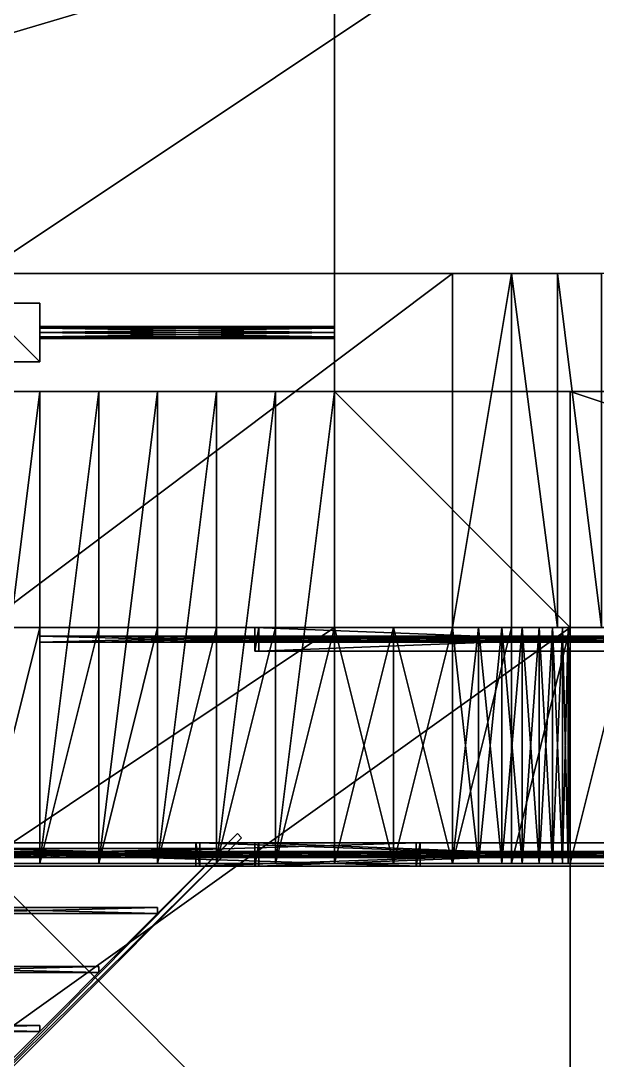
# Model space of a CAD drawing. Header units: metres. Extents: x -124 to 60, y -56 to 44.
# Drawn here: x -25.32 to -15.54, y -7.34 to 10.28 of the extents above; entities that cross this region are included whole.
import ezdxf

# ---------------------------------------------------------------- set-up
doc = ezdxf.new("R2010")
doc.units = ezdxf.units.M

msp = doc.modelspace()

# ---------------------------------------------------------------- linework, layer by layer
for points in [[(4, 26), (4, 6), (-26, 6)], [(-26, 6), (-26, 26), (4, 26)], [(-46, 4, 46), (8, 4, 46), (8, 20, 46)], [(8, 20, 46), (-46, 20, 46), (-46, 4, 46)], [(-20, 20, 20), (-20, 4, 20), (-46, 4, 20)], [(-46, 4, 20), (-46, 20, 20), (-20, 20, 20)], [(-20, 4, 20), (-20, 4, 46), (-20, 20, 46)], [(-20, 20, 46), (-20, 20, 20), (-20, 4, 20)], [(-26, 0), (-26, 6), (-18, 6)], [(-18, 6), (-18, 0), (-26, 0)], [(-18, 0), (-18, 6), (-17, 6)], [(-17, 6), (-17, 0), (-18, 0)], [(-16.2196, 0, 0.07686), (-17, 0), (-17, 6)], [(-17, 6), (-16.2196, 6, 0.07686), (-16.2196, 0, 0.07686)], [(-17, 6, 10), (-17, 0, 10), (-16.2196, 0, 9.92314)], [(-16.2196, 0, 9.92314), (-16.2196, 6, 9.92314), (-17, 6, 10)], [(-15.4693, 0, 0.30448), (-16.2196, 0, 0.07686), (-16.2196, 6, 0.07686)], [(-16.2196, 6, 0.07686), (-15.4693, 6, 0.30448), (-15.4693, 0, 0.30448)], [(-16.2196, 6, 9.92314), (-16.2196, 0, 9.92314), (-15.4693, 0, 9.69552)], [(-15.4693, 0, 9.69552), (-15.4693, 6, 9.69552), (-16.2196, 6, 9.92314)], [(-25, 4.5, 24), (-25, 5.5, 24), (-26, 5.5, 24)], [(-26, 5.5, 24), (-26, 4.5, 24), (-25, 4.5, 24)], [(-26, 5.5, 20), (-26, 5.5, 24), (-25, 5.5, 24)], [(-25, 5.5, 24), (-25, 5.5, 20), (-26, 5.5, 20)], [(-25, 5.5, 20), (-25, 5.5, 24), (-25, 4.5, 24)], [(-25, 4.5, 24), (-25, 4.5, 20), (-25, 5.5, 20)], [(-20, 5.07071, 21.5707), (-20, 5.1, 21.5), (-25, 5.1, 21.5)], [(-25, 5.1, 21.5), (-25, 5.07071, 21.5707), (-20, 5.07071, 21.5707)], [(-20, 5.1, 21.5), (-20, 5.07071, 21.4293), (-25, 5.07071, 21.4293)], [(-25, 5.07071, 21.4293), (-25, 5.1, 21.5), (-20, 5.1, 21.5)], [(-20, 5.07071, 22.5707), (-20, 5.1, 22.5), (-25, 5.1, 22.5)], [(-25, 5.1, 22.5), (-25, 5.07071, 22.5707), (-20, 5.07071, 22.5707)], [(-20, 5.1, 22.5), (-20, 5.07071, 22.4293), (-25, 5.07071, 22.4293)], [(-25, 5.07071, 22.4293), (-25, 5.1, 22.5), (-20, 5.1, 22.5)], [(-20, 5.07071, 23.5707), (-20, 5.1, 23.5), (-25, 5.1, 23.5)], [(-25, 5.1, 23.5), (-25, 5.07071, 23.5707), (-20, 5.07071, 23.5707)], [(-20, 5.1, 23.5), (-20, 5.07071, 23.4293), (-25, 5.07071, 23.4293)], [(-25, 5.07071, 23.4293), (-25, 5.1, 23.5), (-20, 5.1, 23.5)], [(-20, 5, 21.6), (-20, 5.07071, 21.5707), (-25, 5.07071, 21.5707)], [(-25, 5.07071, 21.5707), (-25, 5, 21.6), (-20, 5, 21.6)], [(-20, 5.07071, 21.4293), (-20, 5, 21.4), (-25, 5, 21.4)], [(-25, 5, 21.4), (-25, 5.07071, 21.4293), (-20, 5.07071, 21.4293)], [(-20, 5, 22.6), (-20, 5.07071, 22.5707), (-25, 5.07071, 22.5707)], [(-25, 5.07071, 22.5707), (-25, 5, 22.6), (-20, 5, 22.6)], [(-20, 5.07071, 22.4293), (-20, 5, 22.4), (-25, 5, 22.4)], [(-25, 5, 22.4), (-25, 5.07071, 22.4293), (-20, 5.07071, 22.4293)], [(-20, 5, 23.6), (-20, 5.07071, 23.5707), (-25, 5.07071, 23.5707)], [(-25, 5.07071, 23.5707), (-25, 5, 23.6), (-20, 5, 23.6)], [(-20, 5.07071, 23.4293), (-20, 5, 23.4), (-25, 5, 23.4)], [(-25, 5, 23.4), (-25, 5.07071, 23.4293), (-20, 5.07071, 23.4293)], [(-20, 4.92929, 21.5707), (-20, 5, 21.6), (-25, 5, 21.6)], [(-25, 5, 21.6), (-25, 4.92929, 21.5707), (-20, 4.92929, 21.5707)], [(-20, 5, 21.4), (-20, 4.92929, 21.4293), (-25, 4.92929, 21.4293)], [(-25, 4.92929, 21.4293), (-25, 5, 21.4), (-20, 5, 21.4)], [(-20, 4.92929, 22.5707), (-20, 5, 22.6), (-25, 5, 22.6)], [(-25, 5, 22.6), (-25, 4.92929, 22.5707), (-20, 4.92929, 22.5707)], [(-20, 5, 22.4), (-20, 4.92929, 22.4293), (-25, 4.92929, 22.4293)], [(-25, 4.92929, 22.4293), (-25, 5, 22.4), (-20, 5, 22.4)], [(-20, 4.92929, 23.5707), (-20, 5, 23.6), (-25, 5, 23.6)], [(-25, 5, 23.6), (-25, 4.92929, 23.5707), (-20, 4.92929, 23.5707)], [(-20, 5, 23.4), (-20, 4.92929, 23.4293), (-25, 4.92929, 23.4293)], [(-25, 4.92929, 23.4293), (-25, 5, 23.4), (-20, 5, 23.4)], [(-20, 4.9, 21.5), (-20, 4.92929, 21.5707), (-25, 4.92929, 21.5707)], [(-25, 4.92929, 21.5707), (-25, 4.9, 21.5), (-20, 4.9, 21.5)], [(-20, 4.92929, 21.4293), (-20, 4.9, 21.5), (-25, 4.9, 21.5)], [(-25, 4.9, 21.5), (-25, 4.92929, 21.4293), (-20, 4.92929, 21.4293)], [(-20, 4.9, 22.5), (-20, 4.92929, 22.5707), (-25, 4.92929, 22.5707)], [(-25, 4.92929, 22.5707), (-25, 4.9, 22.5), (-20, 4.9, 22.5)], [(-20, 4.92929, 22.4293), (-20, 4.9, 22.5), (-25, 4.9, 22.5)], [(-25, 4.9, 22.5), (-25, 4.92929, 22.4293), (-20, 4.92929, 22.4293)], [(-20, 4.9, 23.5), (-20, 4.92929, 23.5707), (-25, 4.92929, 23.5707)], [(-25, 4.92929, 23.5707), (-25, 4.9, 23.5), (-20, 4.9, 23.5)], [(-20, 4.92929, 23.4293), (-20, 4.9, 23.5), (-25, 4.9, 23.5)], [(-25, 4.9, 23.5), (-25, 4.92929, 23.4293), (-20, 4.92929, 23.4293)], [(-25, 4.5, 20), (-25, 4.5, 24), (-26, 4.5, 24)], [(-26, 4.5, 24), (-26, 4.5, 20), (-25, 4.5, 20)], [(-46, 4, 19), (-20, 4, 19), (-20, 4, 20)], [(-20, 4, 20), (-46, 4, 20), (-46, 4, 19)], [(-20, 4, 19), (-36, 4, 19), (-33, 4, 16)], [(-33, 4, 16), (-23, 4, 16), (-20, 4, 19)], [(-31, 4, 8), (-23, 4, 16), (-33, 4, 16)], [(-25, 4, 14), (-26, 4, 14), (-26, -4, 14)], [(-26, -4, 14), (-25, -4, 14), (-25, 4, 14)], [(-24, 4, 15), (-25, 4, 15), (-25, -4, 15)], [(-25, -4, 15), (-24, -4, 15), (-24, 4, 15)], [(-25, 4, 15), (-25, 4, 14), (-25, -4, 14)], [(-25, -4, 14), (-25, -4, 15), (-25, 4, 15)], [(-23, 4, 16), (-24, 4, 16), (-24, -4, 16)], [(-24, -4, 16), (-23, -4, 16), (-23, 4, 16)], [(-24, 4, 16), (-24, 4, 15), (-24, -4, 15)], [(-24, -4, 15), (-24, -4, 16), (-24, 4, 16)], [(-22, 4, 17), (-23, 4, 17), (-23, -4, 17)], [(-23, -4, 17), (-22, -4, 17), (-22, 4, 17)], [(-23, 4, 17), (-23, 4, 16), (-23, -4, 16)], [(-23, -4, 16), (-23, -4, 17), (-23, 4, 17)], [(-21, 4, 18), (-22, 4, 18), (-22, -4, 18)], [(-22, -4, 18), (-21, -4, 18), (-21, 4, 18)], [(-22, 4, 18), (-22, 4, 17), (-22, -4, 17)], [(-22, -4, 17), (-22, -4, 18), (-22, 4, 18)], [(-20, 4, 19), (-21, 4, 19), (-21, -4, 19)], [(-21, -4, 19), (-20, -4, 19), (-20, 4, 19)], [(-21, 4, 19), (-21, 4, 18), (-21, -4, 18)], [(-21, -4, 18), (-21, -4, 19), (-21, 4, 19)], [(-16, 0, 20), (-16, 4, 20), (-20, 4, 20)], [(-20, 4, 20), (-20, 0, 20), (-16, 0, 20)], [(-20, 4, 46), (8, 4, 46), (8, 4, 36)], [(8, 4, 36), (-20, 4, 36), (-20, 4, 46)], [(-20, 4, 36), (-20, 4, 20), (-14, 4, 20)], [(-14, 4, 20), (-14, 4, 36), (-20, 4, 36)], [(-20, 4, 20), (-20, 4, 19), (-20, -4, 19)], [(-20, -4, 19), (-20, -4, 20), (-20, 4, 20)], [(-16, 4, 20), (-16, 0, 20), (-4, 0, 20)], [(-4, 0, 20), (-4, 4, 20), (-16, 4, 20)], [(-30, 0, -8), (-16, 0, -8), (-16, 0, -18)], [(-16, 0, -18), (-30, 0, -18), (-30, 0, -8)], [(-16, 0, -18), (-16, -10, -18), (-30, -10, -18)], [(-30, -10, -18), (-30, 0, -18), (-16, 0, -18)], [(-20, 0), (-20, -4), (-26, -4)], [(-26, -4), (-26, 0), (-20, 0)], [(-25, 0, 38), (-25, -4, 38), (-26, -4, 38)], [(-26, -4, 38), (-26, 0, 38), (-25, 0, 38)], [(-25, 0, 37), (-25, -4, 37), (-25, -4, 38)], [(-25, -4, 38), (-25, 0, 38), (-25, 0, 37)], [(-24, 0, 37), (-24, -4, 37), (-25, -4, 37)], [(-25, -4, 37), (-25, 0, 37), (-24, 0, 37)], [(-16, 0, 18), (-24, 0, 10), (-13, 0, 10)], [(-24, 0, 36), (-24, -4, 36), (-24, -4, 37)], [(-24, -4, 37), (-24, 0, 37), (-24, 0, 36)], [(-23, 0, 36), (-23, -4, 36), (-24, -4, 36)], [(-24, -4, 36), (-24, 0, 36), (-23, 0, 36)], [(-24, -4, 39), (-24, -4, 38), (-24, 0, 38)], [(-24, 0, 38), (-24, 0, 39), (-24, -4, 39)], [(-24, -4, 38), (-23, -4, 38), (-23, 0, 38)], [(-23, 0, 38), (-24, 0, 38), (-24, -4, 38)], [(-23, 0, 35), (-23, -4, 35), (-23, -4, 36)], [(-23, -4, 36), (-23, 0, 36), (-23, 0, 35)], [(-22, 0, 35), (-22, -4, 35), (-23, -4, 35)], [(-23, -4, 35), (-23, 0, 35), (-22, 0, 35)], [(-23, -4, 38), (-23, -4, 37), (-23, 0, 37)], [(-23, 0, 37), (-23, 0, 38), (-23, -4, 38)], [(-23, -4, 37), (-22, -4, 37), (-22, 0, 37)], [(-22, 0, 37), (-23, 0, 37), (-23, -4, 37)], [(-22, 0, 34), (-22, -4, 34), (-22, -4, 35)], [(-22, -4, 35), (-22, 0, 35), (-22, 0, 34)], [(-21, 0, 34), (-21, -4, 34), (-22, -4, 34)], [(-22, -4, 34), (-22, 0, 34), (-21, 0, 34)], [(-22, -4, 37), (-22, -4, 36), (-22, 0, 36)], [(-22, 0, 36), (-22, 0, 37), (-22, -4, 37)], [(-22, -4, 36), (-21, -4, 36), (-21, 0, 36)], [(-21, 0, 36), (-22, 0, 36), (-22, -4, 36)], [(-21.2828, 0, 40.3243), (-21.3536, 0, 40.2536), (-21.3536, -0.4, 40.2536)], [(-21.3536, -0.4, 40.2536), (-21.2828, -0.4, 40.3243), (-21.2828, 0, 40.3243)], [(-11, -0.4, 29.9), (-21.3536, -0.4, 40.2536), (-21.3536, 0, 40.2536)], [(-11, 0, 29.9), (-21.3536, 0, 40.2536), (-21.2828, 0, 40.3243)], [(-21.3536, 0, 40.2536), (-11, 0, 29.9), (-11, -0.4, 29.9)], [(-10.9293, 0, 29.9707), (-21.2828, 0, 40.3243), (-21.2828, -0.4, 40.3243)], [(-21.2828, -0.4, 40.3243), (-10.9293, -0.4, 29.9707), (-10.9293, 0, 29.9707)], [(-21.2828, 0, 40.3243), (-10.9293, 0, 29.9707), (-11, 0, 29.9)], [(-21, 0, 33), (-21, -4, 33), (-21, -4, 34)], [(-21, -4, 34), (-21, 0, 34), (-21, 0, 33)], [(-20, 0, 33), (-20, -4, 33), (-21, -4, 33)], [(-21, -4, 33), (-21, 0, 33), (-20, 0, 33)], [(-21, -4, 36), (-21, -4, 35), (-21, 0, 35)], [(-21, 0, 35), (-21, 0, 36), (-21, -4, 36)], [(-21, -4, 35), (-20, -4, 35), (-20, 0, 35)], [(-20, 0, 35), (-21, 0, 35), (-21, -4, 35)], [(-20, -4, -8), (-20, -4), (-20, 0)], [(-20, 0), (-20, 0, -8), (-20, -4, -8)], [(-20, 0), (-6, 0), (-14, 0, -8)], [(-14, 0, -8), (-20, 0, -8), (-20, 0)], [(-20, 0, 32), (-20, -4, 32), (-20, -4, 33)], [(-20, -4, 33), (-20, 0, 33), (-20, 0, 32)], [(-19, 0, 32), (-19, -4, 32), (-20, -4, 32)], [(-20, -4, 32), (-20, 0, 32), (-19, 0, 32)], [(-19, -4, 20), (-19, 0, 20), (-20, 0, 20)], [(-20, 0, 20), (-20, -4, 20), (-19, -4, 20)], [(-20, -4, 35), (-20, -4, 34), (-20, 0, 34)], [(-20, 0, 34), (-20, 0, 35), (-20, -4, 35)], [(-20, -4, 34), (-19, -4, 34), (-19, 0, 34)], [(-19, 0, 34), (-20, 0, 34), (-20, -4, 34)], [(-19, 0, 31), (-19, -4, 31), (-19, -4, 32)], [(-19, -4, 32), (-19, 0, 32), (-19, 0, 31)], [(-18, 0, 31), (-18, -4, 31), (-19, -4, 31)], [(-19, -4, 31), (-19, 0, 31), (-18, 0, 31)], [(-19, -4, 21), (-19, 0, 21), (-19, 0, 20)], [(-19, 0, 20), (-19, -4, 20), (-19, -4, 21)], [(-18, -4, 21), (-18, 0, 21), (-19, 0, 21)], [(-19, 0, 21), (-19, -4, 21), (-18, -4, 21)], [(-19, -4, 34), (-19, -4, 33), (-19, 0, 33)], [(-19, 0, 33), (-19, 0, 34), (-19, -4, 34)], [(-19, -4, 33), (-18, -4, 33), (-18, 0, 33)], [(-18, 0, 33), (-19, 0, 33), (-19, -4, 33)], [(-18, -4, 22), (-18, 0, 22), (-18, 0, 21)], [(-18, 0, 21), (-18, -4, 21), (-18, -4, 22)], [(-18, 0, 30), (-18, -4, 30), (-18, -4, 31)], [(-18, -4, 31), (-18, 0, 31), (-18, 0, 30)], [(-18, -4, 30), (-17.5575, -4, 29.6262), (-17.5575, 0, 29.6262)], [(-17.5575, 0, 29.6262), (-18, 0, 30), (-18, -4, 30)], [(-17.5575, -4, 22.3738), (-18, -4, 22), (-18, 0, 22)], [(-18, 0, 22), (-17.5575, 0, 22.3738), (-17.5575, -4, 22.3738)], [(-18, -4, 33), (-18, -4, 32), (-18, 0, 32)], [(-18, 0, 32), (-18, 0, 33), (-18, -4, 33)], [(-18, -4, 32), (-17, -4, 32), (-17, 0, 32)], [(-17, 0, 32), (-18, 0, 32), (-18, -4, 32)], [(-17.5575, -4, 29.6262), (-17.1612, -4, 29.2037), (-17.1612, 0, 29.2037)], [(-17.1612, 0, 29.2037), (-17.5575, 0, 29.6262), (-17.5575, -4, 29.6262)], [(-17.1612, -4, 22.7963), (-17.5575, -4, 22.3738), (-17.5575, 0, 22.3738)], [(-17.5575, 0, 22.3738), (-17.1612, 0, 22.7963), (-17.1612, -4, 22.7963)], [(-17.1612, -4, 29.2037), (-16.8165, -4, 28.7383), (-16.8165, 0, 28.7383)], [(-16.8165, 0, 28.7383), (-17.1612, 0, 29.2037), (-17.1612, -4, 29.2037)], [(-16.8165, -4, 23.2617), (-17.1612, -4, 22.7963), (-17.1612, 0, 22.7963)], [(-17.1612, 0, 22.7963), (-16.8165, 0, 23.2617), (-16.8165, -4, 23.2617)], [(-16.6464, 0, 10), (-16.6079, 0, 9.98074), (-17, 0, 10)], [(-17, 0, 0), (-16.6079, 0, 0.01926), (-16.6464, 0, 0)], [(-17, -4, 32), (-17, -4, 31), (-17, 0, 31)], [(-17, 0, 31), (-17, 0, 32), (-17, -4, 32)], [(-17, -4, 31), (-16, -4, 31), (-16, 0, 31)], [(-16, 0, 31), (-17, 0, 31), (-17, -4, 31)], [(-16.8165, -4, 28.7383), (-16.5279, -4, 28.2361), (-16.5279, 0, 28.2361)], [(-16.5279, 0, 28.2361), (-16.8165, 0, 28.7383), (-16.8165, -4, 28.7383)], [(-16.5279, -4, 23.7639), (-16.8165, -4, 23.2617), (-16.8165, 0, 23.2617)], [(-16.8165, 0, 23.2617), (-16.5279, 0, 23.7639), (-16.5279, -4, 23.7639)], [(-16.6079, 0, 9.98074), (-16.6464, 0, 10), (-16.2929, 0, 10)], [(-16.2929, 0, 0), (-16.6464, 0, 0), (-16.6079, 0, 0.01926)], [(-16.2929, 0, 10), (-16.2196, 0, 9.92314), (-16.6079, 0, 9.98074)], [(-16.6079, 0, 0.01926), (-16.2196, 0, 0.07686), (-16.2929, 0, 0)], [(-16.5279, -4, 28.2361), (-16.2993, -4, 27.7038), (-16.2993, 0, 27.7038)], [(-16.2993, 0, 27.7038), (-16.5279, 0, 28.2361), (-16.5279, -4, 28.2361)], [(-16.2993, -4, 24.2962), (-16.5279, -4, 23.7639), (-16.5279, 0, 23.7639)], [(-16.5279, 0, 23.7639), (-16.2993, 0, 24.2962), (-16.2993, -4, 24.2962)], [(-16.2993, -4, 27.7038), (-16.1338, -4, 27.1488), (-16.1338, 0, 27.1488)], [(-16.1338, 0, 27.1488), (-16.2993, 0, 27.7038), (-16.2993, -4, 27.7038)], [(-16.1338, -4, 24.8512), (-16.2993, -4, 24.2962), (-16.2993, 0, 24.2962)], [(-16.2993, 0, 24.2962), (-16.1338, 0, 24.8512), (-16.1338, -4, 24.8512)], [(-16.2196, 0, 9.92314), (-16.2929, 0, 10), (-15.9393, 0, 10)], [(-15.9393, 0, 0), (-16.2929, 0, 0), (-16.2196, 0, 0.07686)], [(-15.9393, 0, 10), (-15.8389, 0, 9.82776), (-16.2196, 0, 9.92314)], [(-16.2196, 0, 0.07686), (-15.8389, 0, 0.17224), (-15.9393, 0, 0)], [(-16.1338, -4, 27.1488), (-16.0336, -4, 26.5783), (-16.0336, 0, 26.5783)], [(-16.0336, 0, 26.5783), (-16.1338, 0, 27.1488), (-16.1338, -4, 27.1488)], [(-16.0336, -4, 25.4217), (-16.1338, -4, 24.8512), (-16.1338, 0, 24.8512)], [(-16.1338, 0, 24.8512), (-16.0336, 0, 25.4217), (-16.0336, -4, 25.4217)], [(-16.0336, -4, 26.5783), (-16, -4, 26), (-16, 0, 26)], [(-16, 0, 26), (-16.0336, 0, 26.5783), (-16.0336, -4, 26.5783)], [(-16, -4, 26), (-16.0336, -4, 25.4217), (-16.0336, 0, 25.4217)], [(-16.0336, 0, 25.4217), (-16, 0, 26), (-16, -4, 26)], [(-16, 0, 18), (-4, 0, 18), (-4, 0, 20)], [(-4, 0, 20), (-16, 0, 20), (-16, 0, 18)], [(-13, 0, 10), (-13, 0, 18), (-16, 0, 18)], [(-16, -4, 31), (-16, -4, 30), (-16, 0, 30)], [(-16, 0, 30), (-16, 0, 31), (-16, -4, 31)], [(-16, -4, 30), (-15, -4, 30), (-15, 0, 30)], [(-15, 0, 30), (-16, 0, 30), (-16, -4, 30)], [(-16, 0, -8), (-16, -10, -8), (-16, -10, -18)], [(-16, -10, -18), (-16, 0, -18), (-16, 0, -8)], [(-15.8389, 0, 9.82776), (-15.9393, 0, 10), (-15.5858, 0, 10)], [(-15.5858, 0, 0), (-15.9393, 0, 0), (-15.8389, 0, 0.17224)], [(-15.5858, 0, 10), (-15.4693, 0, 9.69552), (-15.8389, 0, 9.82776)], [(-15.8389, 0, 0.17224), (-15.4693, 0, 0.30448), (-15.5858, 0, 0)], [(-15.4693, 0, 9.69552), (-15.5858, 0, 10), (-15.2322, 0, 10)], [(-15.2322, 0, 0), (-15.5858, 0, 0), (-15.4693, 0, 0.30448)], [(-25, -0.15, 39.8), (-21, -0.15, 39.8), (-21, -0.25, 39.8)], [(-21, -0.25, 39.8), (-25, -0.25, 39.8), (-25, -0.15, 39.8)], [(-25, -0.25, 39.9), (-21, -0.25, 39.9), (-21, -0.15, 39.9)], [(-21, -0.15, 39.9), (-25, -0.15, 39.9), (-25, -0.25, 39.9)], [(-25, -0.15, 39.9), (-21, -0.15, 39.9), (-21, -0.15, 39.8)], [(-21, -0.15, 39.8), (-25, -0.15, 39.8), (-25, -0.15, 39.9)], [(-24, -0.15, 38.8), (-20, -0.15, 38.8), (-20, -0.25, 38.8)], [(-20, -0.25, 38.8), (-24, -0.25, 38.8), (-24, -0.15, 38.8)], [(-24, -0.25, 38.9), (-20, -0.25, 38.9), (-20, -0.15, 38.9)], [(-20, -0.15, 38.9), (-24, -0.15, 38.9), (-24, -0.25, 38.9)], [(-24, -0.15, 38.9), (-20, -0.15, 38.9), (-20, -0.15, 38.8)], [(-20, -0.15, 38.8), (-24, -0.15, 38.8), (-24, -0.15, 38.9)], [(-23, -0.15, 37.8), (-19, -0.15, 37.8), (-19, -0.25, 37.8)], [(-19, -0.25, 37.8), (-23, -0.25, 37.8), (-23, -0.15, 37.8)], [(-23, -0.25, 37.9), (-19, -0.25, 37.9), (-19, -0.15, 37.9)], [(-19, -0.15, 37.9), (-23, -0.15, 37.9), (-23, -0.25, 37.9)], [(-23, -0.15, 37.9), (-19, -0.15, 37.9), (-19, -0.15, 37.8)], [(-19, -0.15, 37.8), (-23, -0.15, 37.8), (-23, -0.15, 37.9)], [(-22, -0.15, 36.8), (-18, -0.15, 36.8), (-18, -0.25, 36.8)], [(-18, -0.25, 36.8), (-22, -0.25, 36.8), (-22, -0.15, 36.8)], [(-22, -0.25, 36.9), (-18, -0.25, 36.9), (-18, -0.15, 36.9)], [(-18, -0.15, 36.9), (-22, -0.15, 36.9), (-22, -0.25, 36.9)], [(-22, -0.15, 36.9), (-18, -0.15, 36.9), (-18, -0.15, 36.8)], [(-18, -0.15, 36.8), (-22, -0.15, 36.8), (-22, -0.15, 36.9)], [(-21, -0.15, 35.8), (-17, -0.15, 35.8), (-17, -0.25, 35.8)], [(-17, -0.25, 35.8), (-21, -0.25, 35.8), (-21, -0.15, 35.8)], [(-21, -0.25, 35.9), (-17, -0.25, 35.9), (-17, -0.15, 35.9)], [(-17, -0.15, 35.9), (-21, -0.15, 35.9), (-21, -0.25, 35.9)], [(-21, -0.15, 35.9), (-17, -0.15, 35.9), (-17, -0.15, 35.8)], [(-17, -0.15, 35.8), (-21, -0.15, 35.8), (-21, -0.15, 35.9)], [(-20, -0.15, 34.8), (-16, -0.15, 34.8), (-16, -0.25, 34.8)], [(-16, -0.25, 34.8), (-20, -0.25, 34.8), (-20, -0.15, 34.8)], [(-20, -0.25, 34.9), (-16, -0.25, 34.9), (-16, -0.15, 34.9)], [(-16, -0.15, 34.9), (-20, -0.15, 34.9), (-20, -0.25, 34.9)], [(-20, -0.15, 34.9), (-16, -0.15, 34.9), (-16, -0.15, 34.8)], [(-16, -0.15, 34.8), (-20, -0.15, 34.8), (-20, -0.15, 34.9)], [(-19, -0.15, 33.8), (-15, -0.15, 33.8), (-15, -0.25, 33.8)], [(-15, -0.25, 33.8), (-19, -0.25, 33.8), (-19, -0.15, 33.8)], [(-19, -0.25, 33.9), (-15, -0.25, 33.9), (-15, -0.15, 33.9)], [(-15, -0.15, 33.9), (-19, -0.15, 33.9), (-19, -0.25, 33.9)], [(-19, -0.15, 33.9), (-15, -0.15, 33.9), (-15, -0.15, 33.8)], [(-15, -0.15, 33.8), (-19, -0.15, 33.8), (-19, -0.15, 33.9)], [(-18, -0.15, 32.8), (-14, -0.15, 32.8), (-14, -0.25, 32.8)], [(-14, -0.25, 32.8), (-18, -0.25, 32.8), (-18, -0.15, 32.8)], [(-18, -0.25, 32.9), (-14, -0.25, 32.9), (-14, -0.15, 32.9)], [(-14, -0.15, 32.9), (-18, -0.15, 32.9), (-18, -0.25, 32.9)], [(-18, -0.15, 32.9), (-14, -0.15, 32.9), (-14, -0.15, 32.8)], [(-14, -0.15, 32.8), (-18, -0.15, 32.8), (-18, -0.15, 32.9)], [(-17, -0.15, 31.8), (-13, -0.15, 31.8), (-13, -0.25, 31.8)], [(-13, -0.25, 31.8), (-17, -0.25, 31.8), (-17, -0.15, 31.8)], [(-17, -0.25, 31.9), (-13, -0.25, 31.9), (-13, -0.15, 31.9)], [(-13, -0.15, 31.9), (-17, -0.15, 31.9), (-17, -0.25, 31.9)], [(-17, -0.15, 31.9), (-13, -0.15, 31.9), (-13, -0.15, 31.8)], [(-13, -0.15, 31.8), (-17, -0.15, 31.8), (-17, -0.15, 31.9)], [(-16, -0.15, 30.8), (-12, -0.15, 30.8), (-12, -0.25, 30.8)], [(-12, -0.25, 30.8), (-16, -0.25, 30.8), (-16, -0.15, 30.8)], [(-16, -0.25, 30.9), (-12, -0.25, 30.9), (-12, -0.15, 30.9)], [(-12, -0.15, 30.9), (-16, -0.15, 30.9), (-16, -0.25, 30.9)], [(-16, -0.15, 30.9), (-12, -0.15, 30.9), (-12, -0.15, 30.8)], [(-12, -0.15, 30.8), (-16, -0.15, 30.8), (-16, -0.15, 30.9)], [(-25, -0.25, 39.8), (-21, -0.25, 39.8), (-21, -0.25, 39.9)], [(-21, -0.25, 39.9), (-25, -0.25, 39.9), (-25, -0.25, 39.8)], [(-24, -0.25, 38.8), (-20, -0.25, 38.8), (-20, -0.25, 38.9)], [(-20, -0.25, 38.9), (-24, -0.25, 38.9), (-24, -0.25, 38.8)], [(-23, -0.25, 37.8), (-19, -0.25, 37.8), (-19, -0.25, 37.9)], [(-19, -0.25, 37.9), (-23, -0.25, 37.9), (-23, -0.25, 37.8)], [(-22, -0.25, 36.8), (-18, -0.25, 36.8), (-18, -0.25, 36.9)], [(-18, -0.25, 36.9), (-22, -0.25, 36.9), (-22, -0.25, 36.8)], [(-21, -0.25, 35.8), (-17, -0.25, 35.8), (-17, -0.25, 35.9)], [(-17, -0.25, 35.9), (-21, -0.25, 35.9), (-21, -0.25, 35.8)], [(-20, -0.25, 34.8), (-16, -0.25, 34.8), (-16, -0.25, 34.9)], [(-16, -0.25, 34.9), (-20, -0.25, 34.9), (-20, -0.25, 34.8)], [(-19, -0.25, 33.8), (-15, -0.25, 33.8), (-15, -0.25, 33.9)], [(-15, -0.25, 33.9), (-19, -0.25, 33.9), (-19, -0.25, 33.8)], [(-18, -0.25, 32.8), (-14, -0.25, 32.8), (-14, -0.25, 32.9)], [(-14, -0.25, 32.9), (-18, -0.25, 32.9), (-18, -0.25, 32.8)], [(-17, -0.25, 31.8), (-13, -0.25, 31.8), (-13, -0.25, 31.9)], [(-13, -0.25, 31.9), (-17, -0.25, 31.9), (-17, -0.25, 31.8)], [(-16, -0.25, 30.8), (-12, -0.25, 30.8), (-12, -0.25, 30.9)], [(-12, -0.25, 30.9), (-16, -0.25, 30.9), (-16, -0.25, 30.8)], [(-10.9293, -0.4, 29.9707), (-21.2828, -0.4, 40.3243), (-21.3536, -0.4, 40.2536)], [(-21.3536, -0.4, 40.2536), (-11, -0.4, 29.9), (-10.9293, -0.4, 29.9707)], [(-21.6464, -3.49645, 7.7), (-32.3536, -14.2036, 7.7), (-32.3536, -14.2036, 7.9)], [(-21.6464, -3.49645, 7.9), (-32.3536, -14.2036, 7.9), (-32.2828, -14.2743, 7.9)], [(-32.3536, -14.2036, 7.9), (-21.6464, -3.49645, 7.9), (-21.6464, -3.49645, 7.7)], [(-32.3536, -14.2036, 7.7), (-21.6464, -3.49645, 7.7), (-21.5757, -3.56716, 7.7)], [(-32.2828, -14.2743, 7.9), (-21.5757, -3.56716, 7.9), (-21.6464, -3.49645, 7.9)], [(-21.5757, -3.56716, 7.7), (-21.6464, -3.49645, 7.7), (-21.6464, -3.49645, 7.9)], [(-21.6464, -3.49645, 7.9), (-21.5757, -3.56716, 7.9), (-21.5757, -3.56716, 7.7)], [(-21.5757, -3.56716, 7.7), (-32.2828, -14.2743, 7.7), (-32.3536, -14.2036, 7.7)], [(-21.5757, -3.56716, 7.9), (-32.2828, -14.2743, 7.9), (-32.2828, -14.2743, 7.7)], [(-32.2828, -14.2743, 7.7), (-21.5757, -3.56716, 7.7), (-21.5757, -3.56716, 7.9)], [(-18.6172, -3.65, 25.4243), (-31.3243, -3.65, 12.7172), (-31.3243, -4.05, 12.7172)], [(-18.5464, -3.65, 25.3536), (-31.2536, -3.65, 12.6464), (-31.3243, -3.65, 12.7172)], [(-31.3243, -4.05, 12.7172), (-18.6172, -4.05, 25.4243), (-18.6172, -3.65, 25.4243)], [(-31.3243, -3.65, 12.7172), (-18.6172, -3.65, 25.4243), (-18.5464, -3.65, 25.3536)], [(-18.5464, -4.05, 25.3536), (-31.2536, -4.05, 12.6464), (-31.2536, -3.65, 12.6464)], [(-31.2536, -3.65, 12.6464), (-18.5464, -3.65, 25.3536), (-18.5464, -4.05, 25.3536)], [(-22.3536, -3.65, 10.7464), (-22.3536, -4.05, 10.7464), (-22.2828, -4.05, 10.6757)], [(-22.2828, -4.05, 10.6757), (-22.2828, -3.65, 10.6757), (-22.3536, -3.65, 10.7464)], [(-22.3536, -4.05, 10.7464), (-22.3536, -3.65, 10.7464), (-11, -3.65, 22.1)], [(-22.3536, -3.65, 10.7464), (-22.2828, -3.65, 10.6757), (-10.9293, -3.65, 22.0293)], [(-11, -3.65, 22.1), (-11, -4.05, 22.1), (-22.3536, -4.05, 10.7464)], [(-10.9293, -3.65, 22.0293), (-11, -3.65, 22.1), (-22.3536, -3.65, 10.7464)], [(-22.2828, -3.65, 10.6757), (-22.2828, -4.05, 10.6757), (-10.9293, -4.05, 22.0293)], [(-10.9293, -4.05, 22.0293), (-10.9293, -3.65, 22.0293), (-22.2828, -3.65, 10.6757)], [(-21.2828, -3.65, 40.3243), (-21.3536, -3.65, 40.2536), (-21.3536, -4.05, 40.2536)], [(-21.3536, -4.05, 40.2536), (-21.2828, -4.05, 40.3243), (-21.2828, -3.65, 40.3243)], [(-11, -4.05, 29.9), (-21.3536, -4.05, 40.2536), (-21.3536, -3.65, 40.2536)], [(-11, -3.65, 29.9), (-21.3536, -3.65, 40.2536), (-21.2828, -3.65, 40.3243)], [(-21.3536, -3.65, 40.2536), (-11, -3.65, 29.9), (-11, -4.05, 29.9)], [(-10.9293, -3.65, 29.9707), (-21.2828, -3.65, 40.3243), (-21.2828, -4.05, 40.3243)], [(-21.2828, -4.05, 40.3243), (-10.9293, -4.05, 29.9707), (-10.9293, -3.65, 29.9707)], [(-21.2828, -3.65, 40.3243), (-10.9293, -3.65, 29.9707), (-11, -3.65, 29.9)], [(-18.6172, -4.05, 25.4243), (-18.5464, -4.05, 25.3536), (-18.5464, -3.65, 25.3536)], [(-18.5464, -3.65, 25.3536), (-18.6172, -3.65, 25.4243), (-18.6172, -4.05, 25.4243)], [(-26, -3.75, 7.75), (-22, -3.75, 7.75), (-22, -3.85, 7.75)], [(-22, -3.85, 7.75), (-26, -3.85, 7.75), (-26, -3.75, 7.75)], [(-26, -3.85, 7.85), (-22, -3.85, 7.85), (-22, -3.75, 7.85)], [(-22, -3.75, 7.85), (-26, -3.75, 7.85), (-26, -3.85, 7.85)], [(-26, -3.75, 7.85), (-22, -3.75, 7.85), (-22, -3.75, 7.75)], [(-22, -3.75, 7.75), (-26, -3.75, 7.75), (-26, -3.75, 7.85)], [(-26, -3.8, 11.1), (-22, -3.8, 11.1), (-22, -3.9, 11.1)], [(-22, -3.9, 11.1), (-26, -3.9, 11.1), (-26, -3.8, 11.1)], [(-26, -3.9, 11.2), (-22, -3.9, 11.2), (-22, -3.8, 11.2)], [(-22, -3.8, 11.2), (-26, -3.8, 11.2), (-26, -3.9, 11.2)], [(-26, -3.8, 11.2), (-22, -3.8, 11.2), (-22, -3.8, 11.1)], [(-22, -3.8, 11.1), (-26, -3.8, 11.1), (-26, -3.8, 11.2)], [(-26, -3.85, 7.75), (-22, -3.85, 7.75), (-22, -3.85, 7.85)], [(-22, -3.85, 7.85), (-26, -3.85, 7.85), (-26, -3.85, 7.75)], [(-25, -3.8, 39.8), (-21, -3.8, 39.8), (-21, -3.9, 39.8)], [(-21, -3.9, 39.8), (-25, -3.9, 39.8), (-25, -3.8, 39.8)], [(-25, -3.9, 39.9), (-21, -3.9, 39.9), (-21, -3.8, 39.9)], [(-21, -3.8, 39.9), (-25, -3.8, 39.9), (-25, -3.9, 39.9)], [(-25, -3.8, 39.9), (-21, -3.8, 39.9), (-21, -3.8, 39.8)], [(-21, -3.8, 39.8), (-25, -3.8, 39.8), (-25, -3.8, 39.9)], [(-25, -3.8, 12.1), (-21, -3.8, 12.1), (-21, -3.9, 12.1)], [(-21, -3.9, 12.1), (-25, -3.9, 12.1), (-25, -3.8, 12.1)], [(-25, -3.9, 12.2), (-21, -3.9, 12.2), (-21, -3.8, 12.2)], [(-21, -3.8, 12.2), (-25, -3.8, 12.2), (-25, -3.9, 12.2)], [(-25, -3.8, 12.2), (-21, -3.8, 12.2), (-21, -3.8, 12.1)], [(-21, -3.8, 12.1), (-25, -3.8, 12.1), (-25, -3.8, 12.2)], [(-24.9, -3.9, 15), (-24.9, -3.9, 19), (-24.9, -3.8, 19)], [(-24.9, -3.8, 19), (-24.9, -3.8, 15), (-24.9, -3.9, 15)], [(-24.9, -3.8, 15), (-24.9, -3.8, 19), (-24.8, -3.8, 19)], [(-24.8, -3.8, 19), (-24.8, -3.8, 15), (-24.9, -3.8, 15)], [(-24.8, -3.8, 15), (-24.8, -3.8, 19), (-24.8, -3.9, 19)], [(-24.8, -3.9, 19), (-24.8, -3.9, 15), (-24.8, -3.8, 15)], [(-24, -3.8, 38.8), (-20, -3.8, 38.8), (-20, -3.9, 38.8)], [(-20, -3.9, 38.8), (-24, -3.9, 38.8), (-24, -3.8, 38.8)], [(-24, -3.9, 38.9), (-20, -3.9, 38.9), (-20, -3.8, 38.9)], [(-20, -3.8, 38.9), (-24, -3.8, 38.9), (-24, -3.9, 38.9)], [(-24, -3.8, 38.9), (-20, -3.8, 38.9), (-20, -3.8, 38.8)], [(-20, -3.8, 38.8), (-24, -3.8, 38.8), (-24, -3.8, 38.9)], [(-24, -3.8, 13.1), (-20, -3.8, 13.1), (-20, -3.9, 13.1)], [(-20, -3.9, 13.1), (-24, -3.9, 13.1), (-24, -3.8, 13.1)], [(-24, -3.9, 13.2), (-20, -3.9, 13.2), (-20, -3.8, 13.2)], [(-20, -3.8, 13.2), (-24, -3.8, 13.2), (-24, -3.9, 13.2)], [(-24, -3.8, 13.2), (-20, -3.8, 13.2), (-20, -3.8, 13.1)], [(-20, -3.8, 13.1), (-24, -3.8, 13.1), (-24, -3.8, 13.2)], [(-23.9, -3.9, 16), (-23.9, -3.9, 20), (-23.9, -3.8, 20)], [(-23.9, -3.8, 20), (-23.9, -3.8, 16), (-23.9, -3.9, 16)], [(-23.9, -3.8, 16), (-23.9, -3.8, 20), (-23.8, -3.8, 20)], [(-23.8, -3.8, 20), (-23.8, -3.8, 16), (-23.9, -3.8, 16)], [(-23.8, -3.8, 16), (-23.8, -3.8, 20), (-23.8, -3.9, 20)], [(-23.8, -3.9, 20), (-23.8, -3.9, 16), (-23.8, -3.8, 16)], [(-23, -3.8, 37.8), (-19, -3.8, 37.8), (-19, -3.9, 37.8)], [(-19, -3.9, 37.8), (-23, -3.9, 37.8), (-23, -3.8, 37.8)], [(-23, -3.9, 37.9), (-19, -3.9, 37.9), (-19, -3.8, 37.9)], [(-19, -3.8, 37.9), (-23, -3.8, 37.9), (-23, -3.9, 37.9)], [(-23, -3.8, 37.9), (-19, -3.8, 37.9), (-19, -3.8, 37.8)], [(-19, -3.8, 37.8), (-23, -3.8, 37.8), (-23, -3.8, 37.9)], [(-23, -3.8, 14.1), (-19, -3.8, 14.1), (-19, -3.9, 14.1)], [(-19, -3.9, 14.1), (-23, -3.9, 14.1), (-23, -3.8, 14.1)], [(-23, -3.9, 14.2), (-19, -3.9, 14.2), (-19, -3.8, 14.2)], [(-19, -3.8, 14.2), (-23, -3.8, 14.2), (-23, -3.9, 14.2)], [(-23, -3.8, 14.2), (-19, -3.8, 14.2), (-19, -3.8, 14.1)], [(-19, -3.8, 14.1), (-23, -3.8, 14.1), (-23, -3.8, 14.2)], [(-22.9, -3.9, 17), (-22.9, -3.9, 21), (-22.9, -3.8, 21)], [(-22.9, -3.8, 21), (-22.9, -3.8, 17), (-22.9, -3.9, 17)], [(-22.9, -3.8, 17), (-22.9, -3.8, 21), (-22.8, -3.8, 21)], [(-22.8, -3.8, 21), (-22.8, -3.8, 17), (-22.9, -3.8, 17)], [(-22.8, -3.8, 17), (-22.8, -3.8, 21), (-22.8, -3.9, 21)], [(-22.8, -3.9, 21), (-22.8, -3.9, 17), (-22.8, -3.8, 17)], [(-22, -3.8, 36.8), (-18, -3.8, 36.8), (-18, -3.9, 36.8)], [(-18, -3.9, 36.8), (-22, -3.9, 36.8), (-22, -3.8, 36.8)], [(-22, -3.9, 36.9), (-18, -3.9, 36.9), (-18, -3.8, 36.9)], [(-18, -3.8, 36.9), (-22, -3.8, 36.9), (-22, -3.9, 36.9)], [(-22, -3.8, 36.9), (-18, -3.8, 36.9), (-18, -3.8, 36.8)], [(-18, -3.8, 36.8), (-22, -3.8, 36.8), (-22, -3.8, 36.9)], [(-22, -3.8, 15.1), (-18, -3.8, 15.1), (-18, -3.9, 15.1)], [(-18, -3.9, 15.1), (-22, -3.9, 15.1), (-22, -3.8, 15.1)], [(-22, -3.9, 15.2), (-18, -3.9, 15.2), (-18, -3.8, 15.2)], [(-18, -3.8, 15.2), (-22, -3.8, 15.2), (-22, -3.9, 15.2)], [(-22, -3.8, 15.2), (-18, -3.8, 15.2), (-18, -3.8, 15.1)], [(-18, -3.8, 15.1), (-22, -3.8, 15.1), (-22, -3.8, 15.2)], [(-21.9, -3.9, 18), (-21.9, -3.9, 22), (-21.9, -3.8, 22)], [(-21.9, -3.8, 22), (-21.9, -3.8, 18), (-21.9, -3.9, 18)], [(-21.9, -3.8, 18), (-21.9, -3.8, 22), (-21.8, -3.8, 22)], [(-21.8, -3.8, 22), (-21.8, -3.8, 18), (-21.9, -3.8, 18)], [(-21.8, -3.8, 18), (-21.8, -3.8, 22), (-21.8, -3.9, 22)], [(-21.8, -3.9, 22), (-21.8, -3.9, 18), (-21.8, -3.8, 18)], [(-21, -3.8, 35.8), (-17, -3.8, 35.8), (-17, -3.9, 35.8)], [(-17, -3.9, 35.8), (-21, -3.9, 35.8), (-21, -3.8, 35.8)], [(-21, -3.9, 35.9), (-17, -3.9, 35.9), (-17, -3.8, 35.9)], [(-17, -3.8, 35.9), (-21, -3.8, 35.9), (-21, -3.9, 35.9)], [(-21, -3.8, 35.9), (-17, -3.8, 35.9), (-17, -3.8, 35.8)], [(-17, -3.8, 35.8), (-21, -3.8, 35.8), (-21, -3.8, 35.9)], [(-21, -3.8, 16.1), (-17, -3.8, 16.1), (-17, -3.9, 16.1)], [(-17, -3.9, 16.1), (-21, -3.9, 16.1), (-21, -3.8, 16.1)], [(-21, -3.9, 16.2), (-17, -3.9, 16.2), (-17, -3.8, 16.2)], [(-17, -3.8, 16.2), (-21, -3.8, 16.2), (-21, -3.9, 16.2)], [(-21, -3.8, 16.2), (-17, -3.8, 16.2), (-17, -3.8, 16.1)], [(-17, -3.8, 16.1), (-21, -3.8, 16.1), (-21, -3.8, 16.2)], [(-20.9, -3.9, 19), (-20.9, -3.9, 23), (-20.9, -3.8, 23)], [(-20.9, -3.8, 23), (-20.9, -3.8, 19), (-20.9, -3.9, 19)], [(-20.9, -3.8, 19), (-20.9, -3.8, 23), (-20.8, -3.8, 23)], [(-20.8, -3.8, 23), (-20.8, -3.8, 19), (-20.9, -3.8, 19)], [(-20.8, -3.8, 19), (-20.8, -3.8, 23), (-20.8, -3.9, 23)], [(-20.8, -3.9, 23), (-20.8, -3.9, 19), (-20.8, -3.8, 19)], [(-20, -3.8, 34.8), (-16, -3.8, 34.8), (-16, -3.9, 34.8)], [(-16, -3.9, 34.8), (-20, -3.9, 34.8), (-20, -3.8, 34.8)], [(-20, -3.9, 34.9), (-16, -3.9, 34.9), (-16, -3.8, 34.9)], [(-16, -3.8, 34.9), (-20, -3.8, 34.9), (-20, -3.9, 34.9)], [(-20, -3.8, 34.9), (-16, -3.8, 34.9), (-16, -3.8, 34.8)], [(-16, -3.8, 34.8), (-20, -3.8, 34.8), (-20, -3.8, 34.9)], [(-20, -3.8, 17.1), (-16, -3.8, 17.1), (-16, -3.9, 17.1)], [(-16, -3.9, 17.1), (-20, -3.9, 17.1), (-20, -3.8, 17.1)], [(-20, -3.9, 17.2), (-16, -3.9, 17.2), (-16, -3.8, 17.2)], [(-16, -3.8, 17.2), (-20, -3.8, 17.2), (-20, -3.9, 17.2)], [(-20, -3.8, 17.2), (-16, -3.8, 17.2), (-16, -3.8, 17.1)], [(-16, -3.8, 17.1), (-20, -3.8, 17.1), (-20, -3.8, 17.2)], [(-19.9, -3.9, 20), (-19.9, -3.9, 24), (-19.9, -3.8, 24)], [(-19.9, -3.8, 24), (-19.9, -3.8, 20), (-19.9, -3.9, 20)], [(-19.9, -3.8, 20), (-19.9, -3.8, 24), (-19.8, -3.8, 24)], [(-19.8, -3.8, 24), (-19.8, -3.8, 20), (-19.9, -3.8, 20)], [(-19.8, -3.8, 20), (-19.8, -3.8, 24), (-19.8, -3.9, 24)], [(-19.8, -3.9, 24), (-19.8, -3.9, 20), (-19.8, -3.8, 20)], [(-19, -3.8, 33.8), (-15, -3.8, 33.8), (-15, -3.9, 33.8)], [(-15, -3.9, 33.8), (-19, -3.9, 33.8), (-19, -3.8, 33.8)], [(-19, -3.9, 33.9), (-15, -3.9, 33.9), (-15, -3.8, 33.9)], [(-15, -3.8, 33.9), (-19, -3.8, 33.9), (-19, -3.9, 33.9)], [(-19, -3.8, 33.9), (-15, -3.8, 33.9), (-15, -3.8, 33.8)], [(-15, -3.8, 33.8), (-19, -3.8, 33.8), (-19, -3.8, 33.9)], [(-19, -3.8, 18.1), (-15, -3.8, 18.1), (-15, -3.9, 18.1)], [(-15, -3.9, 18.1), (-19, -3.9, 18.1), (-19, -3.8, 18.1)], [(-19, -3.9, 18.2), (-15, -3.9, 18.2), (-15, -3.8, 18.2)], [(-15, -3.8, 18.2), (-19, -3.8, 18.2), (-19, -3.9, 18.2)], [(-19, -3.8, 18.2), (-15, -3.8, 18.2), (-15, -3.8, 18.1)], [(-15, -3.8, 18.1), (-19, -3.8, 18.1), (-19, -3.8, 18.2)], [(-18.9, -3.9, 21), (-18.9, -3.9, 25), (-18.9, -3.8, 25)], [(-18.9, -3.8, 25), (-18.9, -3.8, 21), (-18.9, -3.9, 21)], [(-18.9, -3.8, 21), (-18.9, -3.8, 25), (-18.8, -3.8, 25)], [(-18.8, -3.8, 25), (-18.8, -3.8, 21), (-18.9, -3.8, 21)], [(-18.8, -3.8, 21), (-18.8, -3.8, 25), (-18.8, -3.9, 25)], [(-18.8, -3.9, 25), (-18.8, -3.9, 21), (-18.8, -3.8, 21)], [(-18, -3.8, 32.8), (-14, -3.8, 32.8), (-14, -3.9, 32.8)], [(-14, -3.9, 32.8), (-18, -3.9, 32.8), (-18, -3.8, 32.8)], [(-18, -3.9, 32.9), (-14, -3.9, 32.9), (-14, -3.8, 32.9)], [(-14, -3.8, 32.9), (-18, -3.8, 32.9), (-18, -3.9, 32.9)], [(-18, -3.8, 32.9), (-14, -3.8, 32.9), (-14, -3.8, 32.8)], [(-14, -3.8, 32.8), (-18, -3.8, 32.8), (-18, -3.8, 32.9)], [(-18, -3.8, 19.1), (-14, -3.8, 19.1), (-14, -3.9, 19.1)], [(-14, -3.9, 19.1), (-18, -3.9, 19.1), (-18, -3.8, 19.1)], [(-18, -3.9, 19.2), (-14, -3.9, 19.2), (-14, -3.8, 19.2)], [(-14, -3.8, 19.2), (-18, -3.8, 19.2), (-18, -3.9, 19.2)], [(-18, -3.8, 19.2), (-14, -3.8, 19.2), (-14, -3.8, 19.1)], [(-14, -3.8, 19.1), (-18, -3.8, 19.1), (-18, -3.8, 19.2)], [(-17, -3.8, 31.8), (-13, -3.8, 31.8), (-13, -3.9, 31.8)], [(-13, -3.9, 31.8), (-17, -3.9, 31.8), (-17, -3.8, 31.8)], [(-17, -3.9, 31.9), (-13, -3.9, 31.9), (-13, -3.8, 31.9)], [(-13, -3.8, 31.9), (-17, -3.8, 31.9), (-17, -3.9, 31.9)], [(-17, -3.8, 31.9), (-13, -3.8, 31.9), (-13, -3.8, 31.8)], [(-13, -3.8, 31.8), (-17, -3.8, 31.8), (-17, -3.8, 31.9)], [(-17, -3.8, 20.1), (-13, -3.8, 20.1), (-13, -3.9, 20.1)], [(-13, -3.9, 20.1), (-17, -3.9, 20.1), (-17, -3.8, 20.1)], [(-17, -3.9, 20.2), (-13, -3.9, 20.2), (-13, -3.8, 20.2)], [(-13, -3.8, 20.2), (-17, -3.8, 20.2), (-17, -3.9, 20.2)], [(-17, -3.8, 20.2), (-13, -3.8, 20.2), (-13, -3.8, 20.1)], [(-13, -3.8, 20.1), (-17, -3.8, 20.1), (-17, -3.8, 20.2)], [(-16, -3.8, 30.8), (-12, -3.8, 30.8), (-12, -3.9, 30.8)], [(-12, -3.9, 30.8), (-16, -3.9, 30.8), (-16, -3.8, 30.8)], [(-16, -3.9, 30.9), (-12, -3.9, 30.9), (-12, -3.8, 30.9)], [(-12, -3.8, 30.9), (-16, -3.8, 30.9), (-16, -3.9, 30.9)], [(-16, -3.8, 30.9), (-12, -3.8, 30.9), (-12, -3.8, 30.8)], [(-12, -3.8, 30.8), (-16, -3.8, 30.8), (-16, -3.8, 30.9)], [(-16, -3.8, 21.1), (-12, -3.8, 21.1), (-12, -3.9, 21.1)], [(-12, -3.9, 21.1), (-16, -3.9, 21.1), (-16, -3.8, 21.1)], [(-16, -3.9, 21.2), (-12, -3.9, 21.2), (-12, -3.8, 21.2)], [(-12, -3.8, 21.2), (-16, -3.8, 21.2), (-16, -3.9, 21.2)], [(-16, -3.8, 21.2), (-12, -3.8, 21.2), (-12, -3.8, 21.1)], [(-12, -3.8, 21.1), (-16, -3.8, 21.1), (-16, -3.8, 21.2)], [(-18.6172, -4.05, 25.4243), (-31.3243, -4.05, 12.7172), (-31.2536, -4.05, 12.6464)], [(-31.2536, -4.05, 12.6464), (-18.5464, -4.05, 25.3536), (-18.6172, -4.05, 25.4243)], [(-16, -4, 30), (-26, -4, 40), (-27, -4, 40)], [(-27, -4, 40), (-17, -4, 30), (-16, -4, 30)], [(-26, -3.9, 11.1), (-22, -3.9, 11.1), (-22, -3.9, 11.2)], [(-22, -3.9, 11.2), (-26, -3.9, 11.2), (-26, -3.9, 11.1)], [(-14, -4), (-14, -16), (-26, -4)], [(-16, -4, 22), (-17, -4, 22), (-26, -4, 13)], [(-26, -4, 13), (-26, -4, 12), (-16, -4, 22)], [(-25, -4, 14), (-26, -4, 14), (-26, -4, 13)], [(-25, -4, 38), (-26, -4, 39), (-26, -4, 38)], [(-26, -4, 40), (-25, -4, 39), (-25, -4, 40)], [(-25, -4, 12), (-25, -4, 13), (-26, -4, 12)], [(-25, -3.9, 39.8), (-21, -3.9, 39.8), (-21, -3.9, 39.9)], [(-21, -3.9, 39.9), (-25, -3.9, 39.9), (-25, -3.9, 39.8)], [(-25, -3.9, 12.1), (-21, -3.9, 12.1), (-21, -3.9, 12.2)], [(-21, -3.9, 12.2), (-25, -3.9, 12.2), (-25, -3.9, 12.1)], [(-24, -4, 15), (-25, -4, 15), (-25, -4, 14)], [(-24, -4, 37), (-25, -4, 38), (-25, -4, 37)], [(-25, -4, 39), (-24, -4, 38), (-24, -4, 39)], [(-24, -4, 13), (-24, -4, 14), (-25, -4, 13)], [(-24.8, -3.9, 15), (-24.8, -3.9, 19), (-24.9, -3.9, 19)], [(-24.9, -3.9, 19), (-24.9, -3.9, 15), (-24.8, -3.9, 15)], [(-24, -3.9, 38.8), (-20, -3.9, 38.8), (-20, -3.9, 38.9)], [(-20, -3.9, 38.9), (-24, -3.9, 38.9), (-24, -3.9, 38.8)], [(-24, -3.9, 13.1), (-20, -3.9, 13.1), (-20, -3.9, 13.2)], [(-20, -3.9, 13.2), (-24, -3.9, 13.2), (-24, -3.9, 13.1)], [(-23, -4, 16), (-24, -4, 16), (-24, -4, 15)], [(-23, -4, 36), (-24, -4, 37), (-24, -4, 36)], [(-24, -4, 38), (-23, -4, 37), (-23, -4, 38)], [(-23, -4, 14), (-23, -4, 15), (-24, -4, 14)], [(-23.8, -3.9, 16), (-23.8, -3.9, 20), (-23.9, -3.9, 20)], [(-23.9, -3.9, 20), (-23.9, -3.9, 16), (-23.8, -3.9, 16)], [(-23, -3.9, 37.8), (-19, -3.9, 37.8), (-19, -3.9, 37.9)], [(-19, -3.9, 37.9), (-23, -3.9, 37.9), (-23, -3.9, 37.8)], [(-23, -3.9, 14.1), (-19, -3.9, 14.1), (-19, -3.9, 14.2)], [(-19, -3.9, 14.2), (-23, -3.9, 14.2), (-23, -3.9, 14.1)], [(-22, -4, 15), (-22, -4, 16), (-23, -4, 15)], [(-22, -4, 17), (-23, -4, 17), (-23, -4, 16)], [(-22, -4, 35), (-23, -4, 36), (-23, -4, 35)], [(-23, -4, 37), (-22, -4, 36), (-22, -4, 37)], [(-22.8, -3.9, 17), (-22.8, -3.9, 21), (-22.9, -3.9, 21)], [(-22.9, -3.9, 21), (-22.9, -3.9, 17), (-22.8, -3.9, 17)], [(-22.2828, -4.05, 10.6757), (-22.3536, -4.05, 10.7464), (-11, -4.05, 22.1)], [(-11, -4.05, 22.1), (-10.9293, -4.05, 22.0293), (-22.2828, -4.05, 10.6757)], [(-22, -3.9, 36.8), (-18, -3.9, 36.8), (-18, -3.9, 36.9)], [(-18, -3.9, 36.9), (-22, -3.9, 36.9), (-22, -3.9, 36.8)], [(-22, -3.9, 15.1), (-18, -3.9, 15.1), (-18, -3.9, 15.2)], [(-18, -3.9, 15.2), (-22, -3.9, 15.2), (-22, -3.9, 15.1)], [(-21, -4, 16), (-21, -4, 17), (-22, -4, 16)], [(-21, -4, 18), (-22, -4, 18), (-22, -4, 17)], [(-21, -4, 34), (-22, -4, 35), (-22, -4, 34)], [(-22, -4, 36), (-21, -4, 35), (-21, -4, 36)], [(-21.8, -3.9, 18), (-21.8, -3.9, 22), (-21.9, -3.9, 22)], [(-21.9, -3.9, 22), (-21.9, -3.9, 18), (-21.8, -3.9, 18)], [(-10.9293, -4.05, 29.9707), (-21.2828, -4.05, 40.3243), (-21.3536, -4.05, 40.2536)], [(-21.3536, -4.05, 40.2536), (-11, -4.05, 29.9), (-10.9293, -4.05, 29.9707)], [(-21, -3.9, 35.8), (-17, -3.9, 35.8), (-17, -3.9, 35.9)], [(-17, -3.9, 35.9), (-21, -3.9, 35.9), (-21, -3.9, 35.8)], [(-21, -3.9, 16.1), (-17, -3.9, 16.1), (-17, -3.9, 16.2)], [(-17, -3.9, 16.2), (-21, -3.9, 16.2), (-21, -3.9, 16.1)], [(-20, -4, 17), (-20, -4, 18), (-21, -4, 17)], [(-20, -4, 19), (-21, -4, 19), (-21, -4, 18)], [(-20, -4, 33), (-21, -4, 34), (-21, -4, 33)], [(-21, -4, 35), (-20, -4, 34), (-20, -4, 35)], [(-20.8, -3.9, 19), (-20.8, -3.9, 23), (-20.9, -3.9, 23)], [(-20.9, -3.9, 23), (-20.9, -3.9, 19), (-20.8, -3.9, 19)], [(-20, -3.9, 34.8), (-16, -3.9, 34.8), (-16, -3.9, 34.9)], [(-16, -3.9, 34.9), (-20, -3.9, 34.9), (-20, -3.9, 34.8)], [(-20, -3.9, 17.1), (-16, -3.9, 17.1), (-16, -3.9, 17.2)], [(-16, -3.9, 17.2), (-20, -3.9, 17.2), (-20, -3.9, 17.1)], [(-14, -4, -8), (-6, -4), (-20, -4)], [(-20, -4), (-20, -4, -8), (-14, -4, -8)], [(-19, -4, 18), (-19, -4, 19), (-20, -4, 18)], [(-19, -4, 20), (-20, -4, 20), (-20, -4, 19)], [(-19, -4, 32), (-20, -4, 33), (-20, -4, 32)], [(-20, -4, 34), (-19, -4, 33), (-19, -4, 34)], [(-19.8, -3.9, 20), (-19.8, -3.9, 24), (-19.9, -3.9, 24)], [(-19.9, -3.9, 24), (-19.9, -3.9, 20), (-19.8, -3.9, 20)], [(-19, -3.9, 33.8), (-15, -3.9, 33.8), (-15, -3.9, 33.9)], [(-15, -3.9, 33.9), (-19, -3.9, 33.9), (-19, -3.9, 33.8)], [(-19, -3.9, 18.1), (-15, -3.9, 18.1), (-15, -3.9, 18.2)], [(-15, -3.9, 18.2), (-19, -3.9, 18.2), (-19, -3.9, 18.1)], [(-18, -4, 19), (-18, -4, 20), (-19, -4, 19)], [(-18, -4, 21), (-19, -4, 21), (-19, -4, 20)], [(-18, -4, 31), (-19, -4, 32), (-19, -4, 31)], [(-19, -4, 33), (-18, -4, 32), (-18, -4, 33)], [(-18.8, -3.9, 21), (-18.8, -3.9, 25), (-18.9, -3.9, 25)], [(-18.9, -3.9, 25), (-18.9, -3.9, 21), (-18.8, -3.9, 21)], [(-18, -3.9, 32.8), (-14, -3.9, 32.8), (-14, -3.9, 32.9)], [(-14, -3.9, 32.9), (-18, -3.9, 32.9), (-18, -3.9, 32.8)], [(-18, -3.9, 19.1), (-14, -3.9, 19.1), (-14, -3.9, 19.2)], [(-14, -3.9, 19.2), (-18, -3.9, 19.2), (-18, -3.9, 19.1)], [(-18, -4, 22), (-16, -4, 22), (-16, -4, 22.5)], [(-16, -4, 22.5), (-17.5575, -4, 22.3738), (-18, -4, 22)], [(-18, -4, 30), (-16, -4, 30), (-16, -4, 29.5)], [(-16, -4, 29.5), (-17.5575, -4, 29.6262), (-18, -4, 30)], [(-17, -4, 22), (-18, -4, 22), (-18, -4, 21)], [(-18, -4, 30), (-18, -4, 31), (-17, -4, 30)], [(-17, -4, 20), (-17, -4, 21), (-18, -4, 20)], [(-18, -4, 32), (-17, -4, 31), (-17, -4, 32)], [(-17.5575, -4, 22.3738), (-16, -4, 22.5), (-16, -4, 23)], [(-16, -4, 23), (-17.1612, -4, 22.7963), (-17.5575, -4, 22.3738)], [(-17.5575, -4, 29.6262), (-16, -4, 29.5), (-16, -4, 29)], [(-16, -4, 29), (-17.1612, -4, 29.2037), (-17.5575, -4, 29.6262)], [(-17.1612, -4, 22.7963), (-16, -4, 23), (-16, -4, 23.5)], [(-16, -4, 23.5), (-16.8165, -4, 23.2617), (-17.1612, -4, 22.7963)], [(-17.1612, -4, 29.2037), (-16, -4, 29), (-16, -4, 28.5)], [(-16, -4, 28.5), (-16.8165, -4, 28.7383), (-17.1612, -4, 29.2037)], [(-17, -3.9, 31.8), (-13, -3.9, 31.8), (-13, -3.9, 31.9)], [(-13, -3.9, 31.9), (-17, -3.9, 31.9), (-17, -3.9, 31.8)], [(-17, -3.9, 20.1), (-13, -3.9, 20.1), (-13, -3.9, 20.2)], [(-13, -3.9, 20.2), (-17, -3.9, 20.2), (-17, -3.9, 20.1)], [(-16, -4, 21), (-16, -4, 22), (-17, -4, 21)], [(-17, -4, 31), (-16, -4, 30), (-16, -4, 31)], [(-16.8165, -4, 23.2617), (-16, -4, 23.5), (-16, -4, 24)], [(-16, -4, 24), (-16.5279, -4, 23.7639), (-16.8165, -4, 23.2617)], [(-16.8165, -4, 28.7383), (-16, -4, 28.5), (-16, -4, 28)], [(-16, -4, 28), (-16.5279, -4, 28.2361), (-16.8165, -4, 28.7383)], [(-16.5279, -4, 23.7639), (-16, -4, 24), (-16, -4, 24.5)], [(-16, -4, 24.5), (-16.2993, -4, 24.2962), (-16.5279, -4, 23.7639)], [(-16.5279, -4, 28.2361), (-16, -4, 28), (-16, -4, 27.5)], [(-16, -4, 27.5), (-16.2993, -4, 27.7038), (-16.5279, -4, 28.2361)], [(-16.2993, -4, 24.2962), (-16, -4, 24.5), (-16, -4, 25)], [(-16, -4, 25), (-16.1338, -4, 24.8512), (-16.2993, -4, 24.2962)], [(-16.2993, -4, 27.7038), (-16, -4, 27.5), (-16, -4, 27)], [(-16, -4, 27), (-16.1338, -4, 27.1488), (-16.2993, -4, 27.7038)], [(-16.1338, -4, 24.8512), (-16, -4, 25), (-16, -4, 25.5)], [(-16, -4, 25.5), (-16.0336, -4, 25.4217), (-16.1338, -4, 24.8512)], [(-16.1338, -4, 27.1488), (-16, -4, 27), (-16, -4, 26.5)], [(-16, -4, 26.5), (-16.0336, -4, 26.5783), (-16.1338, -4, 27.1488)], [(-16.0336, -4, 25.4217), (-16, -4, 25.5), (-16, -4, 26)], [(-16.0336, -4, 26.5783), (-16, -4, 26.5), (-16, -4, 26)], [(-16, -3.9, 30.8), (-12, -3.9, 30.8), (-12, -3.9, 30.9)], [(-12, -3.9, 30.9), (-16, -3.9, 30.9), (-16, -3.9, 30.8)], [(-16, -3.9, 21.1), (-12, -3.9, 21.1), (-12, -3.9, 21.2)], [(-12, -3.9, 21.2), (-16, -3.9, 21.2), (-16, -3.9, 21.1)], [(-15.5, -4, 22.5), (-15.5, -4, 29.5), (-16, -4, 30)], [(-16, -4, 30), (-16, -4, 22), (-15.5, -4, 22.5)], [(-15, -4, 22), (-15, -4, 23), (-16, -4, 22)], [(-16, -4, 30), (-15, -4, 29), (-15, -4, 30)], [(-27, -4.75, 7.75), (-23, -4.75, 7.75), (-23, -4.85, 7.75)], [(-23, -4.85, 7.75), (-27, -4.85, 7.75), (-27, -4.75, 7.75)], [(-27, -4.85, 7.85), (-23, -4.85, 7.85), (-23, -4.75, 7.85)], [(-23, -4.75, 7.85), (-27, -4.75, 7.85), (-27, -4.85, 7.85)], [(-27, -4.75, 7.85), (-23, -4.75, 7.85), (-23, -4.75, 7.75)], [(-23, -4.75, 7.75), (-27, -4.75, 7.75), (-27, -4.75, 7.85)], [(-27, -4.85, 7.75), (-23, -4.85, 7.75), (-23, -4.85, 7.85)], [(-23, -4.85, 7.85), (-27, -4.85, 7.85), (-27, -4.85, 7.75)], [(-28, -5.75, 7.75), (-24, -5.75, 7.75), (-24, -5.85, 7.75)], [(-24, -5.85, 7.75), (-28, -5.85, 7.75), (-28, -5.75, 7.75)], [(-28, -5.85, 7.85), (-24, -5.85, 7.85), (-24, -5.75, 7.85)], [(-24, -5.75, 7.85), (-28, -5.75, 7.85), (-28, -5.85, 7.85)], [(-28, -5.75, 7.85), (-24, -5.75, 7.85), (-24, -5.75, 7.75)], [(-24, -5.75, 7.75), (-28, -5.75, 7.75), (-28, -5.75, 7.85)], [(-28, -5.85, 7.75), (-24, -5.85, 7.75), (-24, -5.85, 7.85)], [(-24, -5.85, 7.85), (-28, -5.85, 7.85), (-28, -5.85, 7.75)], [(-29, -6.75, 7.75), (-25, -6.75, 7.75), (-25, -6.85, 7.75)], [(-25, -6.85, 7.75), (-29, -6.85, 7.75), (-29, -6.75, 7.75)], [(-29, -6.85, 7.85), (-25, -6.85, 7.85), (-25, -6.75, 7.85)], [(-25, -6.75, 7.85), (-29, -6.75, 7.85), (-29, -6.85, 7.85)], [(-29, -6.75, 7.85), (-25, -6.75, 7.85), (-25, -6.75, 7.75)], [(-25, -6.75, 7.75), (-29, -6.75, 7.75), (-29, -6.75, 7.85)], [(-29, -6.85, 7.75), (-25, -6.85, 7.75), (-25, -6.85, 7.85)], [(-25, -6.85, 7.85), (-29, -6.85, 7.85), (-29, -6.85, 7.75)]]:
    msp.add_3dface(points)

doc.saveas('drawing.dxf')
